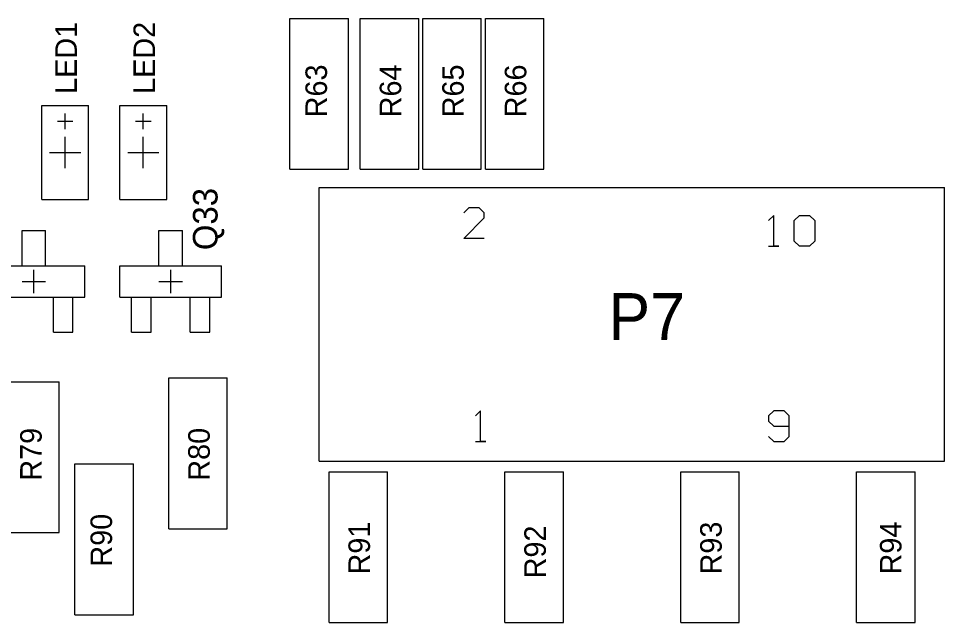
# Model space of a CAD drawing. Header units: millimetres. Extents: x 52 to 245, y 27 to 183.
# Drawn here: x 108.34 to 138.43, y 93.18 to 112.81 of the extents above; entities that cross this region are included whole.
import ezdxf

# ---------------------------------------------------------------- set-up
doc = ezdxf.new("R2010")
doc.units = ezdxf.units.MM
doc.layers.add('Mechanical15', color=56, linetype='Continuous')

msp = doc.modelspace()

# ---------------------------------------------------------------- linework, layer by layer
at = {"layer": 'Mechanical15', "color": 0, "lineweight": 5}
for p, q in [((117.16, 107.913), (117.16, 112.813)), ((117.16, 112.813), (119.06, 112.813)), ((119.06, 107.913), (119.06, 112.813)), ((119.446, 112.813), (121.346, 112.813)), ((119.446, 107.913), (119.446, 112.813)), ((121.346, 107.913), (121.346, 112.813)), ((121.478, 107.913), (121.478, 112.813)), ((121.478, 112.813), (123.378, 112.813)), ((123.378, 107.913), (123.378, 112.813)), ((123.51, 112.813), (125.41, 112.813)), ((123.51, 107.913), (123.51, 112.813)), ((125.41, 107.913), (125.41, 112.813)), ((109.093, 109.982), (110.617, 109.982)), ((109.093, 106.934), (109.093, 109.982)), ((110.617, 106.934), (110.617, 109.982)), ((111.633, 109.982), (113.157, 109.982)), ((111.633, 106.934), (111.633, 109.982)), ((113.157, 106.934), (113.157, 109.982)), ((109.855, 109.22), (109.855, 109.728)), ((112.395, 109.22), (112.395, 109.728)), ((109.601, 109.474), (110.109, 109.474)), ((112.141, 109.474), (112.649, 109.474)), ((109.855, 107.95), (109.855, 108.966)), ((112.395, 107.95), (112.395, 108.966)), ((109.347, 108.458), (110.363, 108.458)), ((111.887, 108.458), (112.903, 108.458)), ((117.16, 107.913), (119.06, 107.913)), ((119.446, 107.913), (121.346, 107.913)), ((121.478, 107.913), (123.378, 107.913)), ((123.51, 107.913), (125.41, 107.913)), ((118.11, 107.315), (138.43, 107.315)), ((118.11, 98.425), (118.11, 107.315)), ((138.43, 98.425), (138.43, 107.315)), ((109.093, 106.934), (110.617, 106.934)), ((111.633, 106.934), (113.157, 106.934)), ((122.976, 106.664), (122.809, 106.497)), ((123.309, 106.664), (122.976, 106.664)), ((123.475, 106.497), (123.309, 106.664)), ((122.809, 105.664), (123.475, 106.33)), ((123.475, 106.33), (123.475, 106.497)), ((132.882, 106.41), (132.715, 106.243)), ((132.882, 105.41), (132.882, 106.41)), ((133.548, 106.243), (133.715, 106.41)), ((133.548, 105.577), (133.548, 106.243)), ((133.715, 106.41), (134.048, 106.41)), ((134.048, 106.41), (134.215, 106.243)), ((134.215, 106.243), (134.215, 105.577)), ((108.458, 104.775), (108.458, 105.918)), ((108.458, 105.918), (109.22, 105.918)), ((109.22, 104.775), (109.22, 105.918)), ((112.903, 105.918), (113.665, 105.918)), ((112.903, 104.775), (112.903, 105.918)), ((113.665, 104.775), (113.665, 105.918)), ((123.475, 105.664), (122.809, 105.664)), ((132.715, 105.41), (133.048, 105.41)), ((133.048, 105.41), (132.882, 105.41)), ((133.715, 105.41), (133.548, 105.577)), ((134.048, 105.41), (133.715, 105.41)), ((134.215, 105.577), (134.048, 105.41)), ((107.188, 104.775), (110.49, 104.775)), ((110.49, 103.759), (110.49, 104.775)), ((111.633, 104.775), (114.935, 104.775)), ((111.633, 103.759), (111.633, 104.775)), ((114.935, 103.759), (114.935, 104.775)), ((108.839, 103.886), (108.839, 104.648)), ((113.284, 103.886), (113.284, 104.648)), ((108.458, 104.267), (109.22, 104.267)), ((112.903, 104.267), (113.665, 104.267)), ((107.188, 103.759), (110.49, 103.759)), ((109.474, 102.616), (109.474, 103.759)), ((110.109, 102.616), (110.109, 103.759)), ((111.633, 103.759), (114.935, 103.759)), ((112.014, 102.616), (112.014, 103.759)), ((112.649, 102.616), (112.649, 103.759)), ((113.919, 102.616), (113.919, 103.759)), ((114.554, 102.616), (114.554, 103.759)), ((109.474, 102.616), (110.109, 102.616)), ((112.014, 102.616), (112.649, 102.616)), ((113.919, 102.616), (114.554, 102.616)), ((113.223, 101.129), (115.123, 101.129)), ((113.223, 96.229), (113.223, 101.129)), ((115.123, 96.229), (115.123, 101.129)), ((107.762, 101.002), (109.662, 101.002)), ((109.662, 96.102), (109.662, 101.002)), ((123.357, 100.06), (123.19, 99.893)), ((123.357, 99.06), (123.357, 100.06)), ((132.882, 100.06), (132.715, 99.893)), ((133.215, 100.06), (132.882, 100.06)), ((133.381, 99.893), (133.215, 100.06)), ((132.715, 99.893), (132.715, 99.726)), ((132.715, 99.726), (132.882, 99.56)), ((133.381, 99.227), (133.381, 99.893)), ((132.882, 99.56), (133.381, 99.56)), ((123.19, 99.06), (123.523, 99.06)), ((123.523, 99.06), (123.357, 99.06)), ((132.715, 99.227), (132.882, 99.06)), ((132.882, 99.06), (133.215, 99.06)), ((133.215, 99.06), (133.381, 99.227)), ((118.11, 98.425), (138.43, 98.425)), ((110.175, 98.335), (112.075, 98.335)), ((110.175, 93.435), (110.175, 98.335)), ((112.075, 93.435), (112.075, 98.335)), ((118.43, 98.081), (120.33, 98.081)), ((118.43, 93.181), (118.43, 98.081)), ((120.33, 93.181), (120.33, 98.081)), ((124.145, 98.081), (126.045, 98.081)), ((124.145, 93.181), (124.145, 98.081)), ((126.045, 93.181), (126.045, 98.081)), ((129.86, 98.081), (131.76, 98.081)), ((129.86, 93.181), (129.86, 98.081)), ((131.76, 93.181), (131.76, 98.081)), ((135.575, 93.181), (135.575, 98.081)), ((135.575, 98.081), (137.475, 98.081)), ((137.475, 93.181), (137.475, 98.081)), ((107.762, 96.102), (109.662, 96.102)), ((113.223, 96.229), (115.123, 96.229)), ((110.175, 93.435), (112.075, 93.435)), ((118.43, 93.181), (120.33, 93.181)), ((124.145, 93.181), (126.045, 93.181)), ((129.86, 93.181), (131.76, 93.181)), ((135.575, 93.181), (137.475, 93.181))]:
    msp.add_line(p, q, dxfattribs=at)

# ---------------------------------------------------------------- texts
for s, height, p in [('LED1', 0.7, (110.236, 110.363)), ('LED2', 0.7, (112.776, 110.363)), ('R63', 0.7, (118.364, 109.601)), ('R64', 0.7, (120.777, 109.601)), ('R65', 0.7, (122.809, 109.601)), ('R66', 0.7, (124.841, 109.601)), ('Q33', 0.8, (114.808, 105.283)), ('R79', 0.7, (109.093, 97.79)), ('R80', 0.7, (114.554, 97.79)), ('R90', 0.7, (111.379, 94.996)), ('R91', 0.7, (119.761, 94.742)), ('R93', 0.7, (131.191, 94.742)), ('R94', 0.7, (137.033, 94.742)), ('R92', 0.7, (125.476, 94.615))]:
    msp.add_text(s, height=height, rotation=90, dxfattribs=at).set_placement(p)
msp.add_text('P7', height=1.524, dxfattribs=at).set_placement((127.508, 102.362))

doc.saveas('drawing.dxf')
